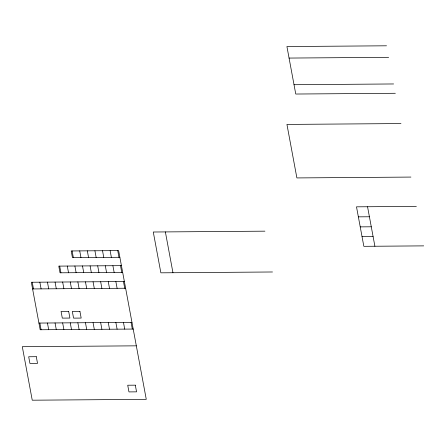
<?xml version="1.0" encoding="UTF-8"?>
<svg xmlns="http://www.w3.org/2000/svg" width="446" height="446" viewBox="0 0 446 446"><rect width="100%" height="100%" fill="white"/><g stroke="black" fill="none" stroke-linecap="round" stroke-linejoin="round"><path stroke-width="0.67" d="M386.509 45.799L286.923 46.546L295.754 94.034L395.334 93.286M289.069 58.069L388.65 57.317M294.02 84.712L393.601 83.959M400.965 123.564L286.94 124.423L296.885 177.932L410.911 177.073M416.358 206.375L356.499 206.827L363.841 246.326L423.7 245.874M358.367 216.851L369.422 216.767M360.229 226.875L371.284 226.791M264.913 231.167L153.279 232.009L160.867 272.824L272.5 271.982M362.035 236.597L373.09 236.514M119.868 257.286L72.458 257.643L71.215 250.959L118.625 250.602L146.271 399.343L32.246 400.201L22.3 346.698L136.325 345.834M121.401 265.649L58.788 266.117L60.032 272.807L122.644 272.333M124.367 281.554L31.348 282.251L40.179 329.756L133.209 329.053M32.591 288.941L125.61 288.239M38.936 323.066L131.966 322.369M367.554 206.743L374.896 246.242M165.371 231.92L172.959 272.735M117.727 250.607L118.971 257.297M123.47 281.56L124.713 288.25M131.068 322.374L132.311 329.064M120.504 265.654L121.747 272.344M110.123 250.663L111.366 257.353M112.899 265.71L114.143 272.4M115.865 281.616L117.108 288.306M123.464 322.43L124.707 329.12M102.524 250.719L103.767 257.409M115.865 322.491L117.108 329.176M105.301 265.771L106.544 272.456M108.266 281.671L109.51 288.361M94.92 250.78L96.163 257.465M97.696 265.827L98.94 272.512M100.662 281.733L101.905 288.417M108.261 322.547L109.504 329.232M87.321 250.836L88.564 257.526M90.098 265.883L91.341 272.573M93.058 281.788L94.301 288.478M100.657 322.603L101.9 329.293M79.717 250.892L80.96 257.582M82.493 265.939L83.736 272.629M85.459 281.844L86.702 288.534M93.058 322.659L94.301 329.349M72.113 250.947L73.356 257.637M74.889 266L76.132 272.684M77.855 281.9L79.098 288.59M85.454 322.72L86.697 329.404M67.29 266.056L68.533 272.746M70.256 281.961L71.499 288.646M77.855 322.776L79.098 329.466M59.686 266.111L60.929 272.801M62.652 282.017L63.895 288.707M70.251 322.832L71.494 329.522M55.053 282.073L56.296 288.763M62.652 322.887L63.895 329.577M47.449 282.134L48.692 288.818M55.048 322.949L56.291 329.633M39.85 282.19L41.093 288.88M47.449 323.004L48.692 329.694M32.246 282.246L33.489 288.936M39.845 323.06L41.088 329.75M68.662 311.375L61.063 311.431L62.306 318.121L69.91 318.065L68.662 311.375M79.929 311.386L72.324 311.442L73.568 318.132L81.172 318.076L79.929 311.386M36.288 356.694L28.683 356.755L29.927 363.44L37.531 363.384L36.288 356.694M135.316 385.166L127.718 385.221L128.961 391.911L136.56 391.85L135.316 385.166"/></g></svg>
